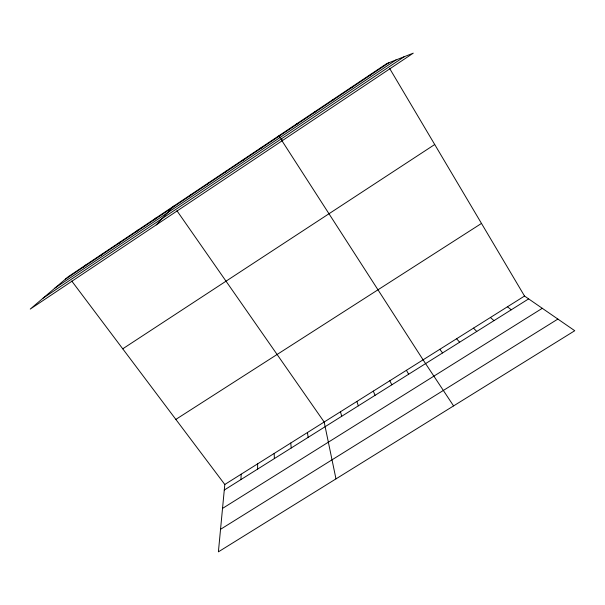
<?xml version="1.0" encoding="UTF-8"?>
<svg xmlns="http://www.w3.org/2000/svg" width="605" height="605" viewBox="0 0 605 605"><rect width="100%" height="100%" fill="white"/><g stroke="black" fill="none" stroke-linecap="round" stroke-linejoin="round"><path stroke-width="0.91" d="M257.609 469.102L257.647 463.838M240.903 479.591L241.191 474.184M71.738 281.023L224.803 484.484L218.397 551.843L574.75 330.723L524.527 296.049L389.582 68.357M243.18 160.242L243.452 159.486M225.34 172.175L225.907 171.223M207.583 184.056L208.438 182.914M189.91 195.884L191.044 194.553M156.249 224.886L173.733 206.131M154.275 219.721L155.977 218.012M136.314 231.738L138.303 229.84M118.444 243.702L120.713 241.614M100.649 255.597L103.198 253.329M82.938 267.448L85.766 264.99M65.317 279.238L388.894 62.754M54.987 288.025L396.033 59.94M43.136 298.114L404.261 56.704M122.739 348.82L434.715 144.512M175.843 419.401L481.489 223.427M224.803 484.484L524.527 296.049M224.281 490.035L528.634 298.885M222.527 508.412L542.284 308.308M220.545 529.314L557.87 319.069M368.558 75.776L370.381 75.141M350.439 87.899L351.951 87.468M332.402 99.969L333.612 99.742M314.449 111.978L315.356 111.955M296.579 123.934L297.191 124.108M507.436 306.788L511.27 309.79M490.421 317.489L493.983 320.642M473.481 328.137L476.778 331.449M456.609 338.747L459.634 342.218M278.792 135.838L282.641 140.436M439.812 349.312L442.573 352.934M176.932 210.729L324.167 422.018L335.979 478.88M453.576 405.91L423.084 359.824L281.741 140.428M406.424 370.298L408.662 374.23M389.832 380.726L391.813 384.81M373.315 391.117L375.039 395.345M356.867 401.455L358.334 405.834M340.486 411.755L341.704 416.285M307.431 432.537L308.149 437.362M290.763 443.019L291.224 447.987M274.171 453.447L274.383 458.567M261.08 147.688L261.095 148.255M68.41 276.606L30.25 309.079L413.26 53.157L386.761 63.593L68.41 276.606"/></g></svg>
